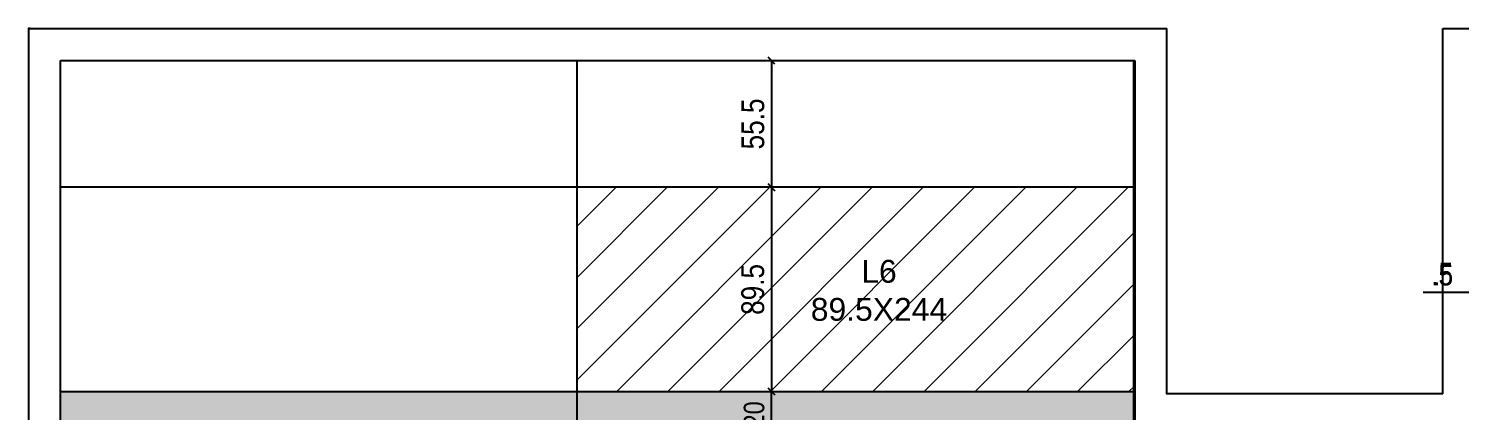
# Model space of a CAD drawing. Header units: millimetres. Extents: x 2319 to 6611, y 404 to 3152.
# Drawn here: x 3524 to 4151, y 2603 to 2770 of the extents above; entities that cross this region are included whole.
import ezdxf

# ---------------------------------------------------------------- set-up
doc = ezdxf.new("R2010")
doc.units = ezdxf.units.MM
for name, color, linetype in [('9', 8, 'Continuous'), ('AUX00', 7, 'Continuous'), ('COTA', 241, 'Continuous'), ('Painéis', 200, 'Continuous')]:
    doc.layers.add(name, color=color, linetype=linetype)
doc.layers.add('Hachura', color=251, linetype='Continuous', lineweight=9)
doc.layers.add('REAPROVEITAMENTO', color=251, linetype='Continuous', lineweight=9)
doc.styles.add('COTA TECNICA', font='techl___.ttf', dxfattribs={"height": 10})
doc.styles.add('COTA TECNICA-50', font='techl___.ttf', dxfattribs={"height": 9})
doc.styles.get("Standard").update_dxf_attribs({"font": 'arial.ttf'})
doc.dimstyles.new('COTA PAINEL-50', dxfattribs={"dimtxt": 9, "dimasz": 3, "dimexe": 3, "dimexo": 3, "dimgap": 3, "dimtad": 1, "dimdec": 1, "dimzin": 12, "dimdsep": 46, "dimtxsty": 'COTA TECNICA-50', "dimblk1": 'OBLIQUE', "dimblk2": 'OBLIQUE', "dimsah": 1, "dimcen": 0.9, "dimclrd": 4, "dimclre": 4, "dimclrt": 240, "dimadec": 1, "dimazin": 3, "dimtfac": 1, "dimtdec": 1, "dimtmove": 0, "dimatfit": 3, "dimfxl": 1, "dimtolj": 1, "dimtzin": 12, "dimarcsym": 0})
doc.dimstyles.new('PAINEL', dxfattribs={"dimtxt": 10, "dimasz": 3, "dimexe": 3, "dimexo": 3, "dimgap": 3, "dimtad": 1, "dimdec": 1, "dimzin": 12, "dimdsep": 46, "dimtxsty": 'COTA TECNICA', "dimblk1": 'OBLIQUE', "dimblk2": 'OBLIQUE', "dimsah": 1, "dimcen": 0.9, "dimclrd": 4, "dimclre": 4, "dimclrt": 240, "dimadec": 1, "dimazin": 3, "dimtfac": 1, "dimtdec": 1, "dimtmove": 0, "dimatfit": 3, "dimfxl": 1, "dimtolj": 1, "dimtzin": 12, "dimarcsym": 0})

# ---------------------------------------------------------------- blocks, each defined once
blk = doc.blocks.new('_Oblique')
at = {"color": 0, "linetype": 'ByBlock', "lineweight": -2}
blk.add_line((-0.5, -0.5), (0.5, 0.5), dxfattribs=at)
blk = doc.blocks.new('*D7')
at = {"layer": 'COTA', "color": 4, "lineweight": -2, "transparency": 16777216}
for p, q in [((4157.53, 2654.83), (4135.94, 2654.83)), ((4158.03, 2654.83), (4157.53, 2654.83)), ((4158.03, 2654.83), (4161.03, 2654.83))]:
    blk.add_line(p, q, dxfattribs=at)
at = {"layer": 'Defpoints', "color": 0, "transparency": 16777216}
for p in [(4157.53, 2654.83), (4157.53, 2654.83), (4158.03, 2654.83)]:
    blk.add_point(p, dxfattribs=at)
at = {"layer": 'COTA', "color": 4, "lineweight": -2, "transparency": 16777216, "xscale": 3, "yscale": 3, "zscale": 3}
blk.add_blockref('_Oblique', (4157.53, 2654.83), dxfattribs=at)
at = {"layer": 'COTA', "color": 4, "lineweight": -2, "transparency": 16777216, "xscale": 3, "yscale": 3, "zscale": 3, "rotation": 180}
blk.add_blockref('_Oblique', (4158.03, 2654.83), dxfattribs=at)
at = {"layer": 'COTA', "color": 240, "transparency": 16777216, "insert": (4143.73, 2662.43), "char_height": 9, "attachment_point": 5, "style": 'COTA TECNICA-50'}
blk.add_mtext('\\A1;.5', dxfattribs=at)
blk = doc.blocks.new('*D58')
at = {"layer": 'COTA', "color": 4, "lineweight": -2, "transparency": 16777216}
for p, q in [((4157.53, 2654.83), (4134.87, 2654.83)), ((4158.03, 2654.83), (4157.53, 2654.83)), ((4158.03, 2654.83), (4161.03, 2654.83))]:
    blk.add_line(p, q, dxfattribs=at)
at = {"layer": 'Defpoints', "color": 0, "transparency": 16777216}
for p in [(4157.53, 2654.83), (4157.53, 2654.83), (4158.03, 2654.83)]:
    blk.add_point(p, dxfattribs=at)
at = {"layer": 'COTA', "color": 4, "lineweight": -2, "transparency": 16777216, "xscale": 3, "yscale": 3, "zscale": 3}
blk.add_blockref('_Oblique', (4157.53, 2654.83), dxfattribs=at)
at = {"layer": 'COTA', "color": 4, "lineweight": -2, "transparency": 16777216, "xscale": 3, "yscale": 3, "zscale": 3, "rotation": 180}
blk.add_blockref('_Oblique', (4158.03, 2654.83), dxfattribs=at)
at = {"layer": 'COTA', "color": 240, "transparency": 16777216, "insert": (4143.2, 2662.93), "char_height": 10, "attachment_point": 5, "style": 'COTA TECNICA'}
blk.add_mtext('\\A1;.5', dxfattribs=at)
blk = doc.blocks.new('*D105')
at = {"layer": 'COTA', "color": 4, "lineweight": -2, "transparency": 16777216}
blk.add_line((3849.19, 2756.49), (3849.19, 2700.99), dxfattribs=at)
at = {"layer": 'Defpoints', "color": 0, "transparency": 16777216}
for p in [(3849.19, 2756.49), (3849.19, 2700.99), (3849.19, 2700.99)]:
    blk.add_point(p, dxfattribs=at)
at = {"layer": 'COTA', "color": 4, "lineweight": -2, "transparency": 16777216, "xscale": 3, "yscale": 3, "zscale": 3}
for p, rotation in [((3849.19, 2756.49), 90), ((3849.19, 2700.99), 270)]:
    blk.add_blockref('_Oblique', p, dxfattribs=dict(at, rotation=rotation))
at = {"layer": 'COTA', "color": 240, "transparency": 16777216, "insert": (3841.08, 2728.74), "char_height": 10, "attachment_point": 5, "rotation": 90, "style": 'COTA TECNICA'}
blk.add_mtext('\\A1;55.5', dxfattribs=at)
blk = doc.blocks.new('*D106')
at = {"layer": 'COTA', "color": 4, "lineweight": -2, "transparency": 16777216}
blk.add_line((3849.19, 2700.99), (3849.19, 2611.49), dxfattribs=at)
at = {"layer": 'Defpoints', "color": 0, "transparency": 16777216}
for p in [(3849.19, 2700.99), (3849.19, 2611.49), (3849.19, 2611.49)]:
    blk.add_point(p, dxfattribs=at)
at = {"layer": 'COTA', "color": 4, "lineweight": -2, "transparency": 16777216, "xscale": 3, "yscale": 3, "zscale": 3}
for p, rotation in [((3849.19, 2700.99), 90), ((3849.19, 2611.49), 270)]:
    blk.add_blockref('_Oblique', p, dxfattribs=dict(at, rotation=rotation))
at = {"layer": 'COTA', "color": 240, "transparency": 16777216, "insert": (3841.05, 2656.24), "char_height": 10, "attachment_point": 5, "rotation": 90, "style": 'COTA TECNICA'}
blk.add_mtext('\\A1;89.5', dxfattribs=at)
blk = doc.blocks.new('*D107')
at = {"layer": 'COTA', "color": 4, "lineweight": -2, "transparency": 16777216}
for p, q in [((3849.19, 2591.49), (3849.19, 2611.49)), ((3852.19, 2591.49), (3852.19, 2591.49))]:
    blk.add_line(p, q, dxfattribs=at)
at = {"layer": 'Defpoints', "color": 0, "transparency": 16777216}
for p in [(3849.19, 2611.49), (3849.19, 2611.49), (3849.19, 2591.49)]:
    blk.add_point(p, dxfattribs=at)
at = {"layer": 'COTA', "color": 4, "lineweight": -2, "transparency": 16777216, "xscale": 3, "yscale": 3, "zscale": 3}
for p, rotation in [((3849.19, 2611.49), 90), ((3849.19, 2591.49), 270)]:
    blk.add_blockref('_Oblique', p, dxfattribs=dict(at, rotation=rotation))
at = {"layer": 'COTA', "color": 240, "transparency": 16777216, "insert": (3841.6, 2601.49), "char_height": 9, "attachment_point": 5, "rotation": 90, "style": 'COTA TECNICA-50'}
blk.add_mtext('\\A1;20', dxfattribs=at)

msp = doc.modelspace()

# ---------------------------------------------------------------- hatches: boundary and pattern name
at = {"layer": 'Hachura', "linetype": 'ByBlock'}
h = msp.add_hatch(color=256, dxfattribs=at)
h.dxf.hatch_style = 1
h.paths.add_polyline_path([(4008.03, 2591.49), (4008.03, 2611.49), (3537.53, 2611.49), (3537.53, 2591.49)])
at = {"layer": 'REAPROVEITAMENTO', "linetype": 'ByBlock'}
h = msp.add_hatch(dxfattribs=at)
h.set_pattern_fill('ANSI31', color=256, scale=5, style=2)
h.set_pattern_definition([(45, (-1926.391, -155.236), (-11.22532, 11.22532), [])])
h.paths.add_polyline_path([(3764.03, 2700.99), (3764.03, 2611.49), (4008.01, 2611.49), (4008.03, 2700.99)])

# ---------------------------------------------------------------- linework, layer by layer
at = {"layer": '9', "color": 8, "linetype": 'Continuous'}
for p, q in [((3523.53, 2770.5), (4022.53, 2770.5)), ((4143.53, 2770.5), (4237.53, 2770.5)), ((4143.53, 2610.5), (4143.53, 2770.5)), ((3537.53, 2275.49), (3537.53, 2756.5)), ((3537.53, 2756.5), (4008.53, 2756.5)), ((4008.53, 2756.5), (4008.53, 2275.49))]:
    msp.add_line(p, q, dxfattribs=at)
for points in [[(3524.28, 2770.5), (3523.53, 2770.5), (3523.53, 2361.99)], [(4143.53, 2610.5), (4022.53, 2610.5), (4022.53, 2770.5)]]:
    msp.add_lwpolyline(points, dxfattribs=at)
at = {"layer": 'Painéis'}
for p, q in [((3764.03, 2275.99), (3764.03, 2756.5)), ((4008.03, 2275.99), (4008.03, 2756.5)), ((4008.03, 2700.99), (3537.53, 2700.99)), ((3537.53, 2611.49), (4008.03, 2611.49))]:
    msp.add_line(p, q, dxfattribs=at)

# ---------------------------------------------------------------- texts
at = {"layer": 'AUX00', "insert": (3860.99, 2669.17), "char_height": 10, "attachment_point": 1}
msp.add_mtext_dynamic_manual_height_columns('\\pxqc;L6^J89.5X244', width=70.6838, gutter_width=12.5, heights=[-26.92], dxfattribs=at)

# ---------------------------------------------------------------- dimensions: what is measured, and where the dimension line sits
at = {"layer": 'COTA'}
for base, p1, p2, dimstyle, picture, middle in [((3849.19, 2700.99), (3849.19, 2756.49), (3849.19, 2700.99), 'PAINEL', '*D105', (3841.08, 2728.74)), ((3849.19, 2611.49), (3849.19, 2700.99), (3849.19, 2611.49), 'PAINEL', '*D106', (3841.05, 2656.24)), ((3849.19, 2611.49), (3849.19, 2591.49), (3849.19, 2611.49), 'COTA PAINEL-50', '*D107', (3841.6, 2601.49))]:
    dim = msp.add_linear_dim(base=base, p1=p1, p2=p2, angle=90, dimstyle=dimstyle, dxfattribs=at)
    dim.commit()
    dim.dimension.update_dxf_attribs({"geometry": picture, "text_midpoint": middle})
for dimstyle, picture, middle in [('PAINEL', '*D58', (4143.2, 2662.93)), ('COTA PAINEL-50', '*D7', (4143.73, 2662.43))]:
    dim = msp.add_linear_dim(base=(4157.53, 2654.83), p1=(4158.03, 2654.83), p2=(4157.53, 2654.83), dimstyle=dimstyle, dxfattribs=at)
    dim.commit()
    dim.dimension.update_dxf_attribs({"geometry": picture, "text_midpoint": middle})

doc.saveas('drawing.dxf')
